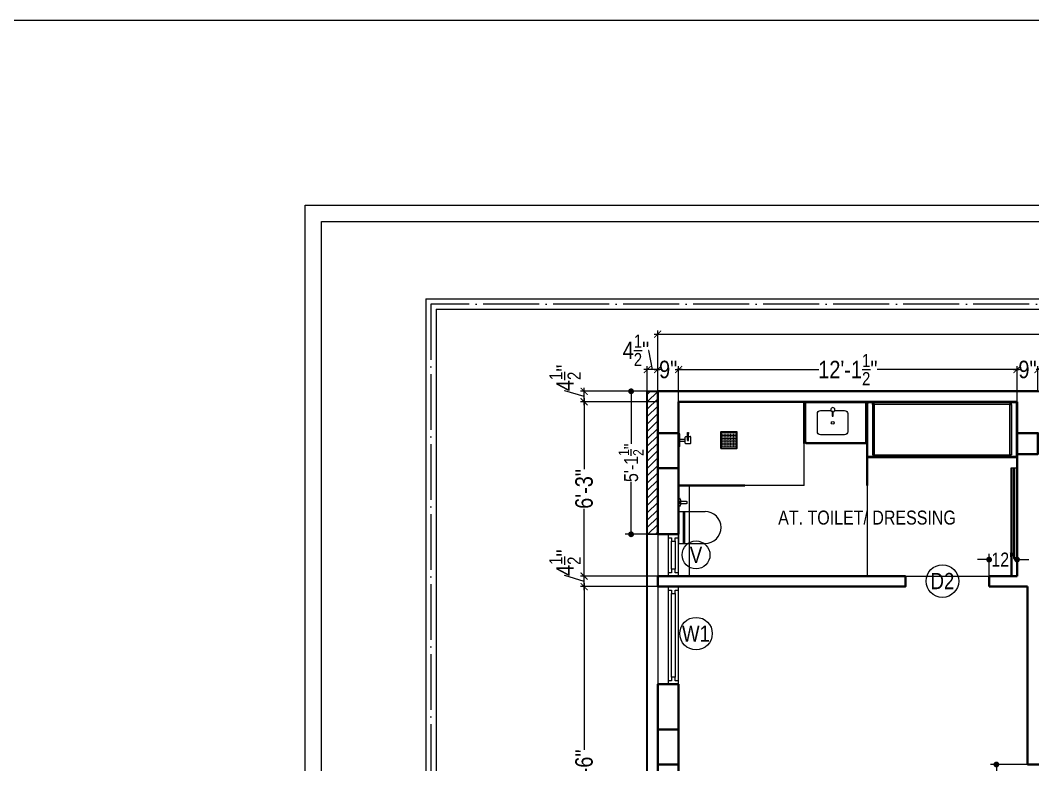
# Model space of a CAD drawing. Header units: millimetres. Extents: x 56222 to 154870, y -176352 to -121287.
# Drawn here: x 148794.1 to 149229.4, y -175128 to -174807.8 of the extents above; entities that cross this region are included whole.
import ezdxf

# ---------------------------------------------------------------- set-up
doc = ezdxf.new("R2010")
doc.units = ezdxf.units.MM
doc.header["$MEASUREMENT"] = 0
doc.header["$PDMODE"] = 35
doc.linetypes.add('ACAD_ISO04W100', pattern=[30, 24, -3, 0, -3])
doc.layers.get('Defpoints').update_dxf_attribs({"color": 220})
for name, color, linetype, lineweight in [('COLUMN', 1, 'Continuous', 30), ('ELEVATION', 250, 'Continuous', 9), ('FIRST FLOOR', 7, 'Continuous', 9), ('FIRST FLOOR ( DIM )', 250, 'Continuous', 9), ('FIRST FLOOR ( DW_RAIL )', 7, 'Continuous', 9), ('FIRST FLOOR ( TEXT )', 7, 'Continuous', 9), ('FIRST FLOOR_( PLine )_', 251, 'Continuous', 30), ('FURNITURE', 59, 'Continuous', 9), ('GROUND FLOOR', 7, 'Continuous', 9), ('GROUND FLOOR  ( DIM )', 7, 'Continuous', 9), ('SECTION', 7, 'Continuous', 9), ('X_SHEET', 7, 'Continuous', 9)]:
    doc.layers.add(name, color=color, linetype=linetype, lineweight=lineweight)
doc.layers.add('XX~SLAB ( PLINE )', color=251, linetype='Continuous', plot=False)
doc.styles.add('Cn BT~6', font='swissc.ttf', dxfattribs={"height": 6})
doc.styles.add('Cn_BT_7', font='swissc.ttf', dxfattribs={"height": 7})
doc.styles.add('Cn_BT_7½', font='swissc.ttf', dxfattribs={"height": 7.5})
doc.styles.add('KATHA', font='swissc.ttf')
doc.dimstyles.new('Cn BT~6', dxfattribs={"dimtxt": 0.18, "dimasz": 2.5, "dimexe": 2.5, "dimexo": 0, "dimgap": 0.09, "dimtad": 0, "dimdec": 3, "dimzin": 3, "dimdsep": 46, "dimlunit": 4, "dimtxsty": 'Cn BT~6', "dimblk": 'DOT', "dimcen": 0.09, "dimdle": 2, "dimclrd": 250, "dimclre": 250, "dimclrt": 5, "dimadec": 0, "dimazin": 0, "dimtfac": 0.75, "dimtdec": 3, "dimtofl": 0, "dimtmove": 0, "dimatfit": 3, "dimfxl": 1, "dimtolj": 1, "dimtzin": 0, "dimlwd": 15, "dimlwe": 15, "dimarcsym": 0})
doc.dimstyles.new('Cn_BT_7½', dxfattribs={"dimtxt": 9, "dimasz": 3, "dimexe": 1.5, "dimexo": 0, "dimgap": 0.09, "dimtad": 0, "dimdec": 3, "dimzin": 3, "dimdsep": 46, "dimlunit": 4, "dimtxsty": 'Cn_BT_7½', "dimblk": 'ARCHTICK', "dimcen": 0.09, "dimdle": 1.5, "dimclrd": 251, "dimclre": 251, "dimclrt": 14, "dimadec": 0, "dimazin": 0, "dimtfac": 0.75, "dimtdec": 3, "dimtofl": 0, "dimtmove": 0, "dimatfit": 3, "dimfxl": 0, "dimtolj": 1, "dimtzin": 0, "dimlwd": 15, "dimlwe": 15, "dimarcsym": 0})

# ---------------------------------------------------------------- blocks, each defined once
blk = doc.blocks.new('_ArchTick')
at = {"color": 0, "linetype": 'ByBlock', "const_width": 0.15}
blk.add_lwpolyline([(-0.5, -0.5), (0.5, 0.5)], dxfattribs=at)
blk = doc.blocks.new('*D138')
at = {"layer": 'Defpoints', "color": 0, "transparency": 16777216}
for p in [(149068.14, -174942.76), (149068.14, -174967.37), (149468.64, -174967.37)]:
    blk.add_point(p, dxfattribs=at)
at = {"layer": 'FIRST FLOOR ( DIM )', "color": 251, "lineweight": 15, "transparency": 16777216}
for p, q in [((149066.64, -174942.76), (149253.44, -174942.76)), ((149068.14, -174967.37), (149068.14, -174941.26)), ((149470.14, -174942.76), (149278.85, -174942.76)), ((149468.64, -174967.37), (149468.64, -174941.26))]:
    blk.add_line(p, q, dxfattribs=at)
at = {"layer": 'FIRST FLOOR ( DIM )', "color": 251, "lineweight": 15, "transparency": 16777216, "xscale": 3, "yscale": 3, "zscale": 3, "rotation": 180}
blk.add_blockref('_ArchTick', (149068.14, -174942.76), dxfattribs=at)
at = {"layer": 'FIRST FLOOR ( DIM )', "color": 251, "lineweight": 15, "transparency": 16777216, "xscale": 3, "yscale": 3, "zscale": 3}
blk.add_blockref('_ArchTick', (149468.64, -174942.76), dxfattribs=at)
at = {"layer": 'FIRST FLOOR ( DIM )', "color": 14, "transparency": 16777216, "insert": (149266.14, -174942.76), "char_height": 7.5, "attachment_point": 5, "style": 'Cn_BT_7½'}
blk.add_mtext('\\A1;33\'-4{\\H0.750000x;\\S1/2;}"', dxfattribs=at)
blk = doc.blocks.new('*D128')
at = {"layer": 'Defpoints', "color": 0, "transparency": 16777216}
for p in [(149077.14, -175051.37), (149036.5, -175213.37), (149068.14, -175213.37)]:
    blk.add_point(p, dxfattribs=at)
at = {"layer": 'FIRST FLOOR ( DIM )', "color": 251, "lineweight": 15, "transparency": 16777216}
for p, q in [((149077.14, -175051.37), (149035, -175051.37)), ((149036.5, -175049.87), (149036.5, -175121.51)), ((149036.5, -175214.87), (149036.5, -175143.23)), ((149068.14, -175213.37), (149035, -175213.37))]:
    blk.add_line(p, q, dxfattribs=at)
at = {"layer": 'FIRST FLOOR ( DIM )', "color": 251, "lineweight": 15, "transparency": 16777216, "xscale": 3, "yscale": 3, "zscale": 3}
for p, rotation in [((149036.5, -175051.37), 90), ((149036.5, -175213.37), 270)]:
    blk.add_blockref('_ArchTick', p, dxfattribs=dict(at, rotation=rotation))
at = {"layer": 'FIRST FLOOR ( DIM )', "color": 14, "transparency": 16777216, "insert": (149036.5, -175132.37), "char_height": 7.5, "attachment_point": 5, "rotation": 90, "style": 'Cn_BT_7½'}
blk.add_mtext('\\A1;13\'-6"', dxfattribs=at)
blk = doc.blocks.new('A$C744D1EC1')
at = {"layer": 'FURNITURE'}
for p, q in [((-2.26, -0.39), (-2.26, 0)), ((-2.26, -0.39), (-2.26, 0)), ((0, -0.39), (0, 0)), ((0, -0.39), (0, 0)), ((2.26, -0.39), (2.26, 0)), ((2.26, -0.39), (2.26, 0)), ((-2.26, -0.39), (2.26, -0.39)), ((-2.26, -0.39), (2.26, -0.39)), ((-1.26, -2.56), (-1.26, -4.14)), ((-1.06, -2.36), (1.06, -2.36)), ((-0.39, -0.39), (-0.39, -2.36)), ((0, -3.15), (2.56, -3.15)), ((0, -3.55), (2.56, -3.55)), ((0.39, -0.39), (0.39, -2.36)), ((1.26, -2.56), (1.26, -3.15)), ((1.26, -3.55), (1.26, -4.14)), ((-1.06, -4.33), (1.06, -4.33))]:
    blk.add_line(p, q, dxfattribs=at)
for points in [[(-2.96, -15.14), (-2.96, -20.86, 0.414214), (-2.86, -20.96), (2.86, -20.96, 0.414214), (2.96, -20.86), (2.96, -15.14, 0.414214), (2.86, -15.04), (-2.86, -15.04, 0.414214)], [(-2.76, -15.34), (-2.76, -20.66, 0.414214), (-2.66, -20.76), (2.66, -20.76, 0.414214), (2.76, -20.66), (2.76, -15.34, 0.414214), (2.66, -15.24), (-2.66, -15.24, 0.414214)]]:
    blk.add_lwpolyline(points, format="xyb", close=True, dxfattribs=at)
for centre, radius in [((2.56, -3.35), 0.197), ((-2.21, -15.79), 0.0985), ((-2.21, -16.34), 0.0985), ((-2.21, -16.9), 0.0985), ((-2.21, -17.45), 0.0985), ((-2.21, -18), 0.0985), ((-1.66, -15.79), 0.0985), ((-1.66, -16.34), 0.0985), ((-1.66, -16.9), 0.0985), ((-1.66, -17.45), 0.0985), ((-1.66, -18), 0.0985), ((-1.1, -15.79), 0.0985), ((-1.1, -16.34), 0.0985), ((-1.1, -16.9), 0.0985), ((-1.1, -17.45), 0.0985), ((-1.1, -18), 0.0985), ((-0.55, -15.79), 0.0985), ((-0.55, -16.34), 0.0985), ((-0.55, -16.9), 0.0985), ((-0.55, -17.45), 0.0985), ((-0.55, -18), 0.0985), ((0, -15.79), 0.0985), ((0, -16.34), 0.0985), ((0, -16.9), 0.0985), ((0, -17.45), 0.0985), ((0, -18), 0.0985), ((0.55, -15.79), 0.0985), ((0.55, -16.34), 0.0985), ((0.55, -16.9), 0.0985), ((0.55, -17.45), 0.0985), ((0.55, -18), 0.0985), ((1.1, -15.79), 0.0985), ((1.1, -16.34), 0.0985), ((1.1, -16.9), 0.0985), ((1.1, -17.45), 0.0985), ((1.1, -18), 0.0985), ((1.66, -15.79), 0.0985), ((1.66, -16.34), 0.0985), ((1.66, -16.9), 0.0985), ((1.66, -17.45), 0.0985), ((1.66, -18), 0.0985), ((2.21, -15.79), 0.0985), ((2.21, -16.34), 0.0985), ((2.21, -16.9), 0.0985), ((2.21, -17.45), 0.0985), ((2.21, -18), 0.0985), ((-2.21, -18.55), 0.0985), ((-2.21, -19.1), 0.0985), ((-2.21, -19.66), 0.0985), ((-2.21, -20.21), 0.0985), ((-1.66, -18.55), 0.0985), ((-1.66, -19.1), 0.0985), ((-1.66, -19.66), 0.0985), ((-1.66, -20.21), 0.0985), ((-1.1, -18.55), 0.0985), ((-1.1, -19.1), 0.0985), ((-1.1, -19.66), 0.0985), ((-1.1, -20.21), 0.0985), ((-0.55, -18.55), 0.0985), ((-0.55, -19.1), 0.0985), ((-0.55, -19.66), 0.0985), ((-0.55, -20.21), 0.0985), ((0, -18.55), 0.0985), ((0, -19.1), 0.0985), ((0, -19.66), 0.0985), ((0, -20.21), 0.0985), ((0.55, -18.55), 0.0985), ((0.55, -19.1), 0.0985), ((0.55, -19.66), 0.0985), ((0.55, -20.21), 0.0985), ((1.1, -18.55), 0.0985), ((1.1, -19.1), 0.0985), ((1.1, -19.66), 0.0985), ((1.1, -20.21), 0.0985), ((1.66, -18.55), 0.0985), ((1.66, -19.1), 0.0985), ((1.66, -19.66), 0.0985), ((1.66, -20.21), 0.0985), ((2.21, -18.55), 0.0985), ((2.21, -19.1), 0.0985), ((2.21, -19.66), 0.0985), ((2.21, -20.21), 0.0985)]:
    blk.add_circle(centre, radius, dxfattribs=at)
for centre, start, end in [((-1.06, -2.56), 90, 180), ((0, -3.35), 90, 270), ((1.06, -2.56), 0, 90), ((-1.06, -4.14), 180, 270), ((1.06, -4.14), 270, 0)]:
    blk.add_arc(centre, 0.197, start, end, dxfattribs=at)
blk = doc.blocks.new('_Dot')
at = {"color": 0, "linetype": 'ByBlock', "lineweight": -2}
blk.add_line((-0.5, 0), (-1, 0), dxfattribs=at)
at = {"color": 0, "linetype": 'ByBlock', "const_width": 0.5}
blk.add_lwpolyline([(-0.25, 0, 1), (0.25, 0, 1)], format="xyb", close=True, dxfattribs=at)
blk = doc.blocks.new('*D126')
at = {"layer": 'Defpoints', "color": 0, "transparency": 16777216}
for p in [(149222.64, -175039.75), (149210.64, -175046.87), (149222.64, -175046.87)]:
    blk.add_point(p, dxfattribs=at)
at = {"layer": 'FIRST FLOOR ( DIM )', "color": 250, "lineweight": 15, "transparency": 16777216}
for p, q in [((149210.64, -175046.87), (149210.64, -175037.25)), ((149222.64, -175046.87), (149222.64, -175037.25)), ((149208.14, -175039.75), (149205.64, -175039.75)), ((149225.14, -175039.75), (149227.64, -175039.75))]:
    blk.add_line(p, q, dxfattribs=at)
at = {"layer": 'FIRST FLOOR ( DIM )', "color": 250, "lineweight": 15, "transparency": 16777216, "xscale": 2.5, "yscale": 2.5, "zscale": 2.5}
blk.add_blockref('_Dot', (149210.64, -175039.75), dxfattribs=at)
at = {"layer": 'FIRST FLOOR ( DIM )', "color": 250, "lineweight": 15, "transparency": 16777216, "xscale": 2.5, "yscale": 2.5, "zscale": 2.5, "rotation": 180}
blk.add_blockref('_Dot', (149222.64, -175039.75), dxfattribs=at)
at = {"layer": 'FIRST FLOOR ( DIM )', "color": 5, "transparency": 16777216, "insert": (149216.64, -175039.75), "char_height": 6, "attachment_point": 5, "style": 'Cn BT~6'}
blk.add_mtext('\\A1;12"', dxfattribs=at)
blk = doc.blocks.new('dfg')
at = {"layer": 'FURNITURE'}
for p, q in [((295086.03, -103322.89), (295099.32, -103322.89)), ((295086.03, -103322.89), (295086.03, -103338.95)), ((295088.5, -103338.95), (295088.5, -103322.89)), ((295089.07, -103338.95), (295089.07, -103322.89)), ((295086.03, -103338.95), (295099.32, -103338.95))]:
    blk.add_line(p, q, dxfattribs=at)
for points in [[(295086.89, -103316.98), (295086.89, -103319.57, -0.455818), (295086.08, -103320.57), (295086.03, -103320.57), (295086.03, -103315.98), (295086.08, -103315.98, -0.455818)], [(295090.07, -103317.91), (295090.07, -103318.8, -0.414214), (295089.82, -103319.05), (295086.89, -103319.05), (295086.89, -103317.66), (295089.82, -103317.66, -0.414214)]]:
    blk.add_lwpolyline(points, format="xyb", close=True, dxfattribs=at)
blk.add_arc((295099.32, -103330.92), 8.03, 270, 90, dxfattribs=at)
blk = doc.blocks.new('*D122')
at = {"layer": 'Defpoints', "color": 0, "transparency": 16777216}
for p in [(149036.5, -175046.87), (149068.14, -175046.87), (149077.14, -175051.37)]:
    blk.add_point(p, dxfattribs=at)
at = {"layer": 'FIRST FLOOR ( DIM )', "color": 251, "lineweight": 15, "transparency": 16777216}
for p, q in [((149028.26, -175046.65), (149028.26, -175046.47)), ((149036.5, -175049.12), (149028.26, -175046.65)), ((149068.14, -175046.87), (149035, -175046.87)), ((149036.5, -175052.87), (149036.5, -175045.37)), ((149077.14, -175051.37), (149035, -175051.37))]:
    blk.add_line(p, q, dxfattribs=at)
at = {"layer": 'FIRST FLOOR ( DIM )', "color": 251, "lineweight": 15, "transparency": 16777216, "xscale": 3, "yscale": 3, "zscale": 3}
for p, rotation in [((149036.5, -175046.87), 90), ((149036.5, -175051.37), 270)]:
    blk.add_blockref('_ArchTick', p, dxfattribs=dict(at, rotation=rotation))
at = {"layer": 'FIRST FLOOR ( DIM )', "color": 14, "transparency": 16777216, "insert": (149028.26, -175041.1), "char_height": 7.5, "attachment_point": 5, "rotation": 90, "style": 'Cn_BT_7½'}
blk.add_mtext('\\A1;4{\\H0.750000x;\\S1/2;}"', dxfattribs=at)
blk = doc.blocks.new('*D121')
at = {"layer": 'Defpoints', "color": 0, "transparency": 16777216}
for p in [(149036.5, -174971.87), (149068.14, -174971.87), (149068.14, -175046.87)]:
    blk.add_point(p, dxfattribs=at)
at = {"layer": 'FIRST FLOOR ( DIM )', "color": 251, "lineweight": 15, "transparency": 16777216}
for p, q in [((149068.14, -174971.87), (149035, -174971.87)), ((149036.5, -174970.37), (149036.5, -175000.85)), ((149036.5, -175048.37), (149036.5, -175017.89)), ((149068.14, -175046.87), (149035, -175046.87))]:
    blk.add_line(p, q, dxfattribs=at)
at = {"layer": 'FIRST FLOOR ( DIM )', "color": 251, "lineweight": 15, "transparency": 16777216, "xscale": 3, "yscale": 3, "zscale": 3}
for p, rotation in [((149036.5, -174971.87), 90), ((149036.5, -175046.87), 270)]:
    blk.add_blockref('_ArchTick', p, dxfattribs=dict(at, rotation=rotation))
at = {"layer": 'FIRST FLOOR ( DIM )', "color": 14, "transparency": 16777216, "insert": (149036.5, -175009.37), "char_height": 7.5, "attachment_point": 5, "rotation": 90, "style": 'Cn_BT_7½'}
blk.add_mtext('\\A1;6\'-3"', dxfattribs=at)
blk = doc.blocks.new('*D120')
at = {"layer": 'Defpoints', "color": 0, "transparency": 16777216}
for p in [(149036.5, -174967.37), (149068.14, -174967.37), (149068.14, -174971.87)]:
    blk.add_point(p, dxfattribs=at)
at = {"layer": 'FIRST FLOOR ( DIM )', "color": 251, "lineweight": 15, "transparency": 16777216}
for p, q in [((149028.26, -174967.15), (149028.26, -174966.97)), ((149036.5, -174969.62), (149028.26, -174967.15)), ((149068.14, -174967.37), (149035, -174967.37)), ((149036.5, -174973.37), (149036.5, -174965.87)), ((149068.14, -174971.87), (149035, -174971.87))]:
    blk.add_line(p, q, dxfattribs=at)
at = {"layer": 'FIRST FLOOR ( DIM )', "color": 251, "lineweight": 15, "transparency": 16777216, "xscale": 3, "yscale": 3, "zscale": 3}
for p, rotation in [((149036.5, -174967.37), 90), ((149036.5, -174971.87), 270)]:
    blk.add_blockref('_ArchTick', p, dxfattribs=dict(at, rotation=rotation))
at = {"layer": 'FIRST FLOOR ( DIM )', "color": 14, "transparency": 16777216, "insert": (149028.26, -174961.6), "char_height": 7.5, "attachment_point": 5, "rotation": 90, "style": 'Cn_BT_7½'}
blk.add_mtext('\\A1;4{\\H0.750000x;\\S1/2;}"', dxfattribs=at)
blk = doc.blocks.new('*D119')
at = {"layer": 'Defpoints', "color": 0, "transparency": 16777216}
for p in [(149056.69, -174967.37), (149063.64, -174967.37), (149063.64, -175028.87)]:
    blk.add_point(p, dxfattribs=at)
at = {"layer": 'FIRST FLOOR ( DIM )', "color": 250, "lineweight": 15, "transparency": 16777216}
for p, q in [((149063.64, -174967.37), (149054.19, -174967.37)), ((149056.69, -174969.87), (149056.69, -174989.94)), ((149056.69, -175026.37), (149056.69, -175006.31)), ((149063.64, -175028.87), (149054.19, -175028.87))]:
    blk.add_line(p, q, dxfattribs=at)
at = {"layer": 'FIRST FLOOR ( DIM )', "color": 250, "lineweight": 15, "transparency": 16777216, "xscale": 2.5, "yscale": 2.5, "zscale": 2.5}
for p, rotation in [((149056.69, -174967.37), 90), ((149056.69, -175028.87), 270)]:
    blk.add_blockref('_Dot', p, dxfattribs=dict(at, rotation=rotation))
at = {"layer": 'FIRST FLOOR ( DIM )', "color": 5, "transparency": 16777216, "insert": (149056.69, -174998.12), "char_height": 6, "attachment_point": 5, "rotation": 90, "style": 'Cn BT~6'}
blk.add_mtext('\\A1;5\'-1{\\H0.750000x;\\S1/2;}"', dxfattribs=at)
blk = doc.blocks.new('*D118')
at = {"layer": 'Defpoints', "color": 0, "transparency": 16777216}
for p in [(149077.14, -174958.02), (149068.14, -174967.37), (149077.14, -174971.87)]:
    blk.add_point(p, dxfattribs=at)
at = {"layer": 'FIRST FLOOR ( DIM )', "color": 251, "lineweight": 15, "transparency": 16777216}
for p, q in [((149068.14, -174967.37), (149068.14, -174956.52)), ((149077.14, -174971.87), (149077.14, -174956.52)), ((149066.64, -174958.02), (149068.99, -174958.02)), ((149078.64, -174958.02), (149076.3, -174958.02))]:
    blk.add_line(p, q, dxfattribs=at)
at = {"layer": 'FIRST FLOOR ( DIM )', "color": 251, "lineweight": 15, "transparency": 16777216, "xscale": 3, "yscale": 3, "zscale": 3, "rotation": 180}
blk.add_blockref('_ArchTick', (149068.14, -174958.02), dxfattribs=at)
at = {"layer": 'FIRST FLOOR ( DIM )', "color": 251, "lineweight": 15, "transparency": 16777216, "xscale": 3, "yscale": 3, "zscale": 3}
blk.add_blockref('_ArchTick', (149077.14, -174958.02), dxfattribs=at)
at = {"layer": 'FIRST FLOOR ( DIM )', "color": 14, "transparency": 16777216, "insert": (149072.64, -174958.02), "char_height": 7.5, "attachment_point": 5, "style": 'Cn_BT_7½'}
blk.add_mtext('\\A1;9"', dxfattribs=at)
blk = doc.blocks.new('*D117')
at = {"layer": 'Defpoints', "color": 0, "transparency": 16777216}
for p in [(149222.64, -174958.02), (149077.14, -174971.87), (149222.64, -174971.87)]:
    blk.add_point(p, dxfattribs=at)
at = {"layer": 'FIRST FLOOR ( DIM )', "color": 251, "lineweight": 15, "transparency": 16777216}
for p, q in [((149077.14, -174971.87), (149077.14, -174956.52)), ((149222.64, -174971.87), (149222.64, -174956.52)), ((149075.64, -174958.02), (149137.36, -174958.02)), ((149224.14, -174958.02), (149162.43, -174958.02))]:
    blk.add_line(p, q, dxfattribs=at)
at = {"layer": 'FIRST FLOOR ( DIM )', "color": 251, "lineweight": 15, "transparency": 16777216, "xscale": 3, "yscale": 3, "zscale": 3, "rotation": 180}
blk.add_blockref('_ArchTick', (149077.14, -174958.02), dxfattribs=at)
at = {"layer": 'FIRST FLOOR ( DIM )', "color": 251, "lineweight": 15, "transparency": 16777216, "xscale": 3, "yscale": 3, "zscale": 3}
blk.add_blockref('_ArchTick', (149222.64, -174958.02), dxfattribs=at)
at = {"layer": 'FIRST FLOOR ( DIM )', "color": 14, "transparency": 16777216, "insert": (149149.89, -174958.02), "char_height": 7.5, "attachment_point": 5, "style": 'Cn_BT_7½'}
blk.add_mtext('\\A1;12\'-1{\\H0.750000x;\\S1/2;}"', dxfattribs=at)
blk = doc.blocks.new('*D116')
at = {"layer": 'Defpoints', "color": 0, "transparency": 16777216}
for p in [(149231.64, -174958.02), (149231.64, -174967.37), (149222.64, -174971.87)]:
    blk.add_point(p, dxfattribs=at)
at = {"layer": 'FIRST FLOOR ( DIM )', "color": 251, "lineweight": 15, "transparency": 16777216}
for p, q in [((149222.64, -174971.87), (149222.64, -174956.52)), ((149231.64, -174967.37), (149231.64, -174956.52)), ((149221.14, -174958.02), (149223.49, -174958.02)), ((149233.14, -174958.02), (149230.8, -174958.02))]:
    blk.add_line(p, q, dxfattribs=at)
at = {"layer": 'FIRST FLOOR ( DIM )', "color": 251, "lineweight": 15, "transparency": 16777216, "xscale": 3, "yscale": 3, "zscale": 3, "rotation": 180}
blk.add_blockref('_ArchTick', (149222.64, -174958.02), dxfattribs=at)
at = {"layer": 'FIRST FLOOR ( DIM )', "color": 251, "lineweight": 15, "transparency": 16777216, "xscale": 3, "yscale": 3, "zscale": 3}
blk.add_blockref('_ArchTick', (149231.64, -174958.02), dxfattribs=at)
at = {"layer": 'FIRST FLOOR ( DIM )', "color": 14, "transparency": 16777216, "insert": (149227.14, -174958.02), "char_height": 7.5, "attachment_point": 5, "style": 'Cn_BT_7½'}
blk.add_mtext('\\A1;9"', dxfattribs=at)
blk = doc.blocks.new('*D111')
at = {"layer": 'Defpoints', "color": 0, "transparency": 16777216}
for p in [(149063.64, -174958.02), (149063.64, -174967.37), (149068.14, -174967.37)]:
    blk.add_point(p, dxfattribs=at)
at = {"layer": 'FIRST FLOOR ( DIM )', "color": 251, "lineweight": 15, "transparency": 16777216}
for p, q in [((149064.33, -174949.78), (149064.15, -174949.78)), ((149065.89, -174958.02), (149064.33, -174949.78)), ((149063.64, -174967.37), (149063.64, -174956.52)), ((149068.14, -174967.37), (149068.14, -174956.52)), ((149069.64, -174958.02), (149062.14, -174958.02))]:
    blk.add_line(p, q, dxfattribs=at)
at = {"layer": 'FIRST FLOOR ( DIM )', "color": 251, "lineweight": 15, "transparency": 16777216, "xscale": 3, "yscale": 3, "zscale": 3, "rotation": 180}
blk.add_blockref('_ArchTick', (149063.64, -174958.02), dxfattribs=at)
at = {"layer": 'FIRST FLOOR ( DIM )', "color": 251, "lineweight": 15, "transparency": 16777216, "xscale": 3, "yscale": 3, "zscale": 3}
blk.add_blockref('_ArchTick', (149068.14, -174958.02), dxfattribs=at)
at = {"layer": 'FIRST FLOOR ( DIM )', "color": 14, "transparency": 16777216, "insert": (149058.78, -174949.78), "char_height": 7.5, "attachment_point": 5, "style": 'Cn_BT_7½'}
blk.add_mtext('\\A1;4{\\H0.750000x;\\S1/2;}"', dxfattribs=at)
blk = doc.blocks.new('*D103')
at = {"layer": 'Defpoints', "color": 0, "transparency": 16777216}
for p in [(149227.14, -175127.87), (149213.77, -175172.87), (149227.14, -175172.87)]:
    blk.add_point(p, dxfattribs=at)
at = {"layer": 'ELEVATION', "color": 250, "lineweight": 15, "transparency": 16777216}
for p, q in [((149227.14, -175127.87), (149211.27, -175127.87)), ((149213.77, -175130.37), (149213.77, -175143.51)), ((149213.77, -175170.37), (149213.77, -175157.23)), ((149227.14, -175172.87), (149211.27, -175172.87))]:
    blk.add_line(p, q, dxfattribs=at)
at = {"layer": 'ELEVATION', "color": 250, "lineweight": 15, "transparency": 16777216, "xscale": 2.5, "yscale": 2.5, "zscale": 2.5}
for p, rotation in [((149213.77, -175127.87), 90), ((149213.77, -175172.87), 270)]:
    blk.add_blockref('_Dot', p, dxfattribs=dict(at, rotation=rotation))
at = {"layer": 'ELEVATION', "color": 5, "transparency": 16777216, "insert": (149213.77, -175150.37), "char_height": 6, "attachment_point": 5, "rotation": 90, "style": 'Cn BT~6'}
blk.add_mtext('\\A1;3\'-9"', dxfattribs=at)

msp = doc.modelspace()

# ---------------------------------------------------------------- hatches: boundary and pattern name
at = {"layer": 'GROUND FLOOR  ( DIM )'}
h = msp.add_hatch(dxfattribs=at)
h.set_pattern_fill('ANSI31', color=256, scale=18, style=0)
h.set_pattern_definition([(45, (10800.2818, -7733.323), (-1.590990258, 1.590990258), [])])
h.paths.add_polyline_path([(149063.6435, -174967.3723), (149068.1435, -174967.3723), (149068.1435, -175028.8723), (149063.6435, -175028.8723)])

# ---------------------------------------------------------------- linework, layer by layer
at = {"layer": 'COLUMN'}
for points in [[(149068.1435, -174985.3723), (149077.1435, -174985.3723), (149077.1435, -175000.3723), (149068.1435, -175000.3723)], [(149222.6435, -174985.3723), (149231.6435, -174985.3723), (149231.6435, -174994.3723), (149222.6435, -174994.3723)], [(149068.1435, -175112.8723), (149077.1435, -175112.8723), (149077.1435, -175127.8723), (149068.1435, -175127.8723)]]:
    msp.add_lwpolyline(points, close=True, dxfattribs=at)
at = {"layer": 'FIRST FLOOR'}
for p, q in [((149068.1435, -174967.3723), (149068.1435, -175277.8723)), ((149068.1435, -174967.3723), (149468.6435, -174967.3723)), ((149077.1435, -175046.8723), (149077.1435, -174971.8723)), ((149077.1435, -174971.8723), (149222.6435, -174971.8723)), ((149222.6435, -175046.8723), (149222.6435, -174971.8723)), ((149068.1435, -175028.8723), (149077.1435, -175028.8723)), ((149068.1435, -175046.8723), (149222.6435, -175046.8723)), ((149174.6435, -175051.3723), (149174.6435, -175046.8723)), ((149210.6435, -175051.3723), (149210.6435, -175046.8723)), ((149068.1435, -175051.3723), (149174.6435, -175051.3723)), ((149077.1435, -175213.3723), (149077.1435, -175051.3723)), ((149210.6435, -175051.3723), (149227.1435, -175051.3723)), ((149227.1435, -175051.3723), (149227.1435, -175127.8723)), ((149068.1435, -175093.3723), (149077.1435, -175093.3723)), ((149227.1435, -175127.8723), (149327.6435, -175127.8723))]:
    msp.add_line(p, q, dxfattribs=at)
at = {"layer": 'FIRST FLOOR', "ltscale": 0.7}
msp.add_lwpolyline([(149227.1435, -175277.8723), (149227.1435, -175289.8723), (149063.6435, -175289.8723), (149063.6435, -174967.3723), (149068.1435, -174967.3723)], dxfattribs=at)
at = {"layer": 'FIRST FLOOR ( DIM )', "color": 5}
for centre, radius in [((149084.6152, -175037.7209), 6), ((149190.5494, -175048.9798), 7), ((149084.6152, -175071.5966), 7)]:
    msp.add_circle(centre, radius, dxfattribs=at)
at = {"layer": 'FIRST FLOOR ( DW_RAIL )'}
for points in [[(149072.6435, -175028.8723), (149072.6435, -175030.3723), (149074.1435, -175030.3723), (149074.1435, -175031.8723), (149075.6435, -175031.8723), (149075.6435, -175043.8723), (149074.1435, -175043.8723), (149074.1435, -175045.3723), (149072.6435, -175045.3723), (149072.6435, -175046.8723), (149077.1435, -175046.8723), (149077.1435, -175045.3723), (149075.6435, -175045.3723), (149075.6435, -175043.8723), (149074.1435, -175043.8723), (149074.1435, -175031.8723), (149075.6435, -175031.8723), (149075.6435, -175030.3723), (149077.1435, -175030.3723), (149077.1435, -175028.8723), (149072.6435, -175028.8723), (149072.6435, -175046.8723), (149077.1435, -175046.8723), (149077.1435, -175028.8723)], [(149072.6435, -175051.3723), (149072.6435, -175052.8723), (149074.1435, -175052.8723), (149074.1435, -175054.3723), (149075.6435, -175054.3723), (149075.6435, -175090.3723), (149074.1435, -175090.3723), (149074.1435, -175091.8723), (149072.6435, -175091.8723), (149072.6435, -175093.3723), (149077.1435, -175093.3723), (149077.1435, -175091.8723), (149075.6435, -175091.8723), (149075.6435, -175090.3723), (149074.1435, -175090.3723), (149074.1435, -175054.3723), (149075.6435, -175054.3723), (149075.6435, -175052.8723), (149077.1435, -175052.8723), (149077.1435, -175051.3723), (149072.6435, -175051.3723), (149072.6435, -175093.3723), (149077.1435, -175093.3723), (149077.1435, -175051.3723)]]:
    msp.add_lwpolyline(points, close=True, dxfattribs=at)
at = {"layer": 'FIRST FLOOR_( PLine )_'}
for p, q in [((149231.6435, -174967.3723), (149068.1435, -174967.3723)), ((149068.1435, -174967.3723), (149068.1435, -175028.8723)), ((149077.1435, -174971.8723), (149222.6435, -174971.8723)), ((149077.1435, -175028.8723), (149077.1435, -174971.8723)), ((149222.6435, -174971.8723), (149222.6435, -175046.8723)), ((149068.1435, -175028.8723), (149077.1435, -175028.8723)), ((149222.6435, -175046.8723), (149210.6435, -175046.8723)), ((149210.6435, -175046.8723), (149210.6435, -175051.3723)), ((149210.6435, -175051.3723), (149227.1435, -175051.3723)), ((149227.1435, -175051.3723), (149227.1435, -175127.8723)), ((149227.1435, -175127.8723), (149327.6435, -175127.8723))]:
    msp.add_line(p, q, dxfattribs=at)
for points in [[(149174.6435, -175046.8723), (149068.1435, -175046.8723), (149068.1435, -175051.3723), (149174.6435, -175051.3723)], [(149077.1435, -175093.3723), (149068.1435, -175093.3723), (149068.1435, -175171.3723), (149077.1435, -175171.3723)]]:
    msp.add_lwpolyline(points, close=True, dxfattribs=at)
at = {"layer": 'FURNITURE'}
for p, q in [((149131.1435, -175007.8723), (149131.1435, -174971.8711)), ((149158.1435, -174971.8723), (149158.1435, -175046.8723)), ((149131.1435, -175007.8723), (149077.1435, -175007.8723))]:
    msp.add_line(p, q, dxfattribs=at)
at = {"layer": 'FURNITURE', "color": 5, "lineweight": 30, "ltscale": 10000}
for p, q in [((149131.1435, -174971.8711), (149131.1435, -174989.8769)), ((149158.1435, -174971.8711), (149158.1435, -175007.8723)), ((149077.1435, -175007.8723), (149105.6435, -175007.8723))]:
    msp.add_line(p, q, dxfattribs=at)
at = {"layer": 'FURNITURE'}
for points in [[(149158.1435, -174971.8723), (149131.1435, -174971.8723), (149131.1435, -174988.6796, 0.42261333), (149132.3281, -174989.8781), (149158.1435, -174989.8781)], [(149157.6435, -174972.3723), (149131.6435, -174972.3723), (149131.6435, -174988.6853, 0.42530735), (149132.3257, -174989.3781), (149157.6435, -174989.3781)]]:
    msp.add_lwpolyline(points, format="xyb", close=True, dxfattribs=at)
for points in [[(149158.1435, -174971.8723), (149158.1435, -174995.8723), (149222.6435, -174995.8723), (149222.6435, -174971.8723), (149158.1435, -174971.8723), (149158.1435, -174972.6099), (149158.5315, -174972.6099), (149158.5315, -174972.222), (149160.4711, -174972.222), (149160.4711, -174994.7086), (149220.316, -174994.7086), (149220.316, -174972.222), (149222.2556, -174972.222), (149222.2556, -174995.4844), (149158.5315, -174995.4844), (149158.5315, -174972.222), (149160.4711, -174972.222), (149160.4711, -174972.9978), (149161.2469, -174972.9978), (149161.2469, -174972.222), (149219.5402, -174972.222), (149219.5402, -174972.9978), (149220.316, -174972.9978), (149220.316, -174994.7086), (149219.5402, -174994.7086), (149219.5402, -174972.9978), (149161.2469, -174972.9978), (149161.2469, -174994.7086), (149161.2469, -174972.9978), (149160.4711, -174972.9978), (149160.4711, -174972.222), (149158.5315, -174972.222), (149158.5315, -174972.6099), (149158.1435, -174972.6099)], [(149219.9835, -175000.3723), (149219.9835, -175046.8723), (149222.6435, -175046.8723), (149222.6435, -175000.3723), (149219.9835, -175000.3723), (149219.9835, -175046.8723)], [(149220.2713, -175000.3723), (149220.2713, -175046.8723), (149222.6435, -175046.8723)], [(149220.3848, -175000.3723), (149220.3848, -175046.8723), (149222.6435, -175046.8723)]]:
    msp.add_lwpolyline(points, dxfattribs=at)
msp.add_lwpolyline([(149144.2467, -174975.6464), (149148.5185, -174975.6463, -0.41421356), (149149.8507, -174976.9784), (149149.8509, -174984.778, -0.41421356), (149148.5188, -174986.1102), (149138.1375, -174986.1105, -0.41421356), (149136.8052, -174984.7783), (149136.805, -174976.9788, -0.41421356), (149138.1371, -174975.6466), (149142.6114, -174975.6465)], format="xyb", dxfattribs=at)
msp.add_lwpolyline([(149144.2467, -174975.6464), (149148.5185, -174975.6463, -0.41421356), (149149.8507, -174976.9784), (149149.8509, -174984.778, -0.41421356), (149148.5188, -174986.1102), (149138.1375, -174986.1105, -0.41421356), (149136.8052, -174984.7783), (149136.805, -174976.9788, -0.41421356), (149138.1371, -174975.6466), (149142.6114, -174975.6465)], format="xyb", dxfattribs=at)
for points in [[(149143.1162, -174975.9992), (149143.1163, -174978.1014), (149143.6526, -174978.1014), (149143.6525, -174975.9992)], [(149143.1162, -174975.9992), (149143.1163, -174978.1014), (149143.6526, -174978.1014), (149143.6525, -174975.9992)], [(149221.7289, -175000.5124), (149221.1191, -175000.5124), (149221.1191, -175039.2322), (149221.7289, -175039.2322)], [(149081.6435, -175046.8723), (149077.1435, -175046.8723), (149077.1435, -175007.8723), (149081.6435, -175007.8723)]]:
    msp.add_lwpolyline(points, close=True, dxfattribs=at)
msp.add_circle((149143.3845, -174980.955), 0.6131, dxfattribs=at)
msp.add_circle((149143.3845, -174980.955), 0.6131, dxfattribs=at)
msp.add_arc((149143.429, -174975.2835), 0.8946, 284.4676, 249.530737, dxfattribs=at)
msp.add_arc((149143.429, -174975.2835), 0.8946, 284.4676, 249.530737, dxfattribs=at)
at = {"layer": 'GROUND FLOOR'}
for p, q in [((148968.3935, -174927.6223), (149468.6435, -174927.6223)), ((148968.3935, -174927.6223), (148968.3935, -175394.6223)), ((148972.8935, -174932.1223), (149468.6435, -174932.1223)), ((148972.8935, -174932.1223), (148972.8935, -175390.1223))]:
    msp.add_line(p, q, dxfattribs=at)
at = {"layer": 'GROUND FLOOR', "color": 1, "linetype": 'ACAD_ISO04W100'}
msp.add_lwpolyline([(149468.6435, -174929.8723), (148970.6435, -174929.8723), (148970.6435, -175392.3723), (149468.6435, -175392.3723)], dxfattribs=at)
at = {"layer": 'GROUND FLOOR  ( DIM )'}
msp.add_lwpolyline([(149068.1435, -174967.3723), (149063.6435, -174967.3723), (149063.6435, -175028.8723), (149077.1435, -175028.8723)], dxfattribs=at)
msp.add_lwpolyline([(149063.6435, -174967.3723), (149068.1435, -174967.3723), (149068.1435, -175028.8723), (149063.6435, -175028.8723)], close=True, dxfattribs=at)
at = {"layer": 'SECTION'}
msp.add_lwpolyline([(147873.111, -174807.8014), (151005.4513, -174807.8014), (151005.4513, -176352.3903), (147873.111, -176352.3903)], close=True, dxfattribs=at)
at = {"layer": 'X_SHEET'}
for points in [[(149683.7052, -175422.2563), (148916.5568, -175422.2563), (148916.5568, -174887.3235), (149683.7052, -174887.3235)], [(149676.7052, -175415.2563), (148923.5568, -175415.2563), (148923.5568, -174894.3235), (149676.7052, -174894.3235)]]:
    msp.add_lwpolyline(points, close=True, dxfattribs=at)
at = {"layer": 'XX~SLAB ( PLINE )'}
msp.add_lwpolyline([(149063.6435, -174967.3723), (149468.6435, -174967.3723), (149468.6436, -175277.8723), (149459.6435, -175277.8723), (149439.8389, -175277.8723), (149399.5018, -175277.8723), (149374.1435, -175277.8723), (149227.1435, -175277.8723), (149227.1435, -175289.8723), (149063.6435, -175289.8723)], close=True, dxfattribs=at)

# ---------------------------------------------------------------- block references
at = {"layer": 'FURNITURE', "linetype": 'Continuous', "xscale": 1.200000000076199, "yscale": 1.200000000076199, "zscale": 1.200000000076199, "rotation": 90.00018639057082}
msp.add_blockref('A$C744D1EC1', (149077.1435, -174988.372), dxfattribs=at)
at = {"layer": 'FURNITURE', "color": 5, "xscale": 0.8549999999813735, "yscale": 0.8549999999813735, "zscale": 0.8549999999813735}
msp.add_blockref('dfg', (-103221.412, -86677.9824), dxfattribs=at)

# ---------------------------------------------------------------- texts
at = {"layer": 'FIRST FLOOR ( DIM )', "color": 5, "char_height": 7, "attachment_point": 5, "style": 'Cn_BT_7'}
for s, insert in [('V', (149084.6152, -175037.7209)), ('D2', (149190.5494, -175048.9798)), ('W1', (149084.6152, -175071.5966))]:
    msp.add_mtext(s, dxfattribs=dict(at, insert=insert))
at = {"layer": 'FIRST FLOOR ( TEXT )', "insert": (149158.1321, -175021.7236), "char_height": 6, "attachment_point": 5, "style": 'KATHA'}
msp.add_mtext('AT. TOILET/ DRESSING', dxfattribs=at)

# ---------------------------------------------------------------- dimensions: what is measured, and where the dimension line sits
at = {"layer": 'ELEVATION'}
dim = msp.add_linear_dim(base=(149213.7692, -175172.8723), p1=(149227.1435, -175127.8723), p2=(149227.1435, -175172.8723), angle=90, dimstyle='Cn BT~6', dxfattribs=at)
dim.commit()
dim.dimension.update_dxf_attribs({"geometry": '*D103', "text_midpoint": (149213.7692, -175150.3723)})
at = {"layer": 'FIRST FLOOR ( DIM )'}
dim = msp.add_linear_dim(base=(149068.1435, -174942.7624), p1=(149468.6435, -174967.3723), p2=(149068.1435, -174967.3723), dimstyle='Cn_BT_7½', dxfattribs=at)
dim.commit()
dim.dimension.update_dxf_attribs({"geometry": '*D138', "text_midpoint": (149266.1435, -174942.7624), "dimtype": 160})
for base, p1, p2, dimstyle, override, picture, middle in [((149063.6435, -174958.019), (149068.1435, -174967.3723), (149063.6435, -174967.3723), 'Cn_BT_7½', {"dimtmove": 1}, '*D111', (149064.0578, -174949.7813)), ((149222.6435, -175039.7537), (149210.6435, -175046.8723), (149222.6435, -175046.8723), 'Cn BT~6', {"dimlunit": 5, "dimpost": '"'}, '*D126', (149216.6435, -175039.7537))]:
    dim = msp.add_linear_dim(base=base, p1=p1, p2=p2, dimstyle=dimstyle, override=override, dxfattribs=at)
    dim.commit()
    dim.dimension.update_dxf_attribs({"geometry": picture, "text_midpoint": middle, "dimtype": 160})
for base, p1, p2, picture, middle in [((149036.5026, -174967.3723), (149068.1435, -174971.8723), (149068.1435, -174967.3723), '*D120', (149028.2649, -174966.881)), ((149036.5026, -174971.8723), (149068.1435, -175046.8723), (149068.1435, -174971.8723), '*D121', (149036.5026, -175009.3723)), ((149036.5026, -175046.8723), (149077.1435, -175051.3723), (149068.1435, -175046.8723), '*D122', (149028.2649, -175046.381))]:
    dim = msp.add_linear_dim(base=base, p1=p1, p2=p2, angle=90, dimstyle='Cn_BT_7½', override={"dimtmove": 1}, dxfattribs=at)
    dim.commit()
    dim.dimension.update_dxf_attribs({"geometry": picture, "text_midpoint": middle})
for base, p1, p2, picture, middle in [((149222.6435, -174958.019), (149077.1435, -174971.8723), (149222.6435, -174971.8723), '*D117', (149149.8935, -174958.019)), ((149231.6435, -174958.019), (149222.6435, -174971.8723), (149231.6435, -174967.3723), '*D116', (149227.1435, -174958.019))]:
    dim = msp.add_linear_dim(base=base, p1=p1, p2=p2, dimstyle='Cn_BT_7½', override={"dimtmove": 1}, dxfattribs=at)
    dim.commit()
    dim.dimension.update_dxf_attribs({"geometry": picture, "text_midpoint": middle})
dim = msp.add_linear_dim(base=(149077.1435, -174958.019), p1=(149068.1435, -174967.3723), p2=(149077.1435, -174971.8723), dimstyle='Cn_BT_7½', dxfattribs=at)
dim.commit()
dim.dimension.update_dxf_attribs({"geometry": '*D118', "text_midpoint": (149072.6435, -174958.019)})
for base, p1, p2, dimstyle, picture, middle in [((149056.6925, -174967.3723), (149063.6435, -175028.8723), (149063.6435, -174967.3723), 'Cn BT~6', '*D119', (149056.6925, -174998.1223)), ((149036.5026, -175213.3723), (149077.1435, -175051.3723), (149068.1435, -175213.3723), 'Cn_BT_7½', '*D128', (149036.5026, -175132.3723))]:
    dim = msp.add_linear_dim(base=base, p1=p1, p2=p2, angle=90, dimstyle=dimstyle, dxfattribs=at)
    dim.commit()
    dim.dimension.update_dxf_attribs({"geometry": picture, "text_midpoint": middle})

doc.saveas('drawing.dxf')
